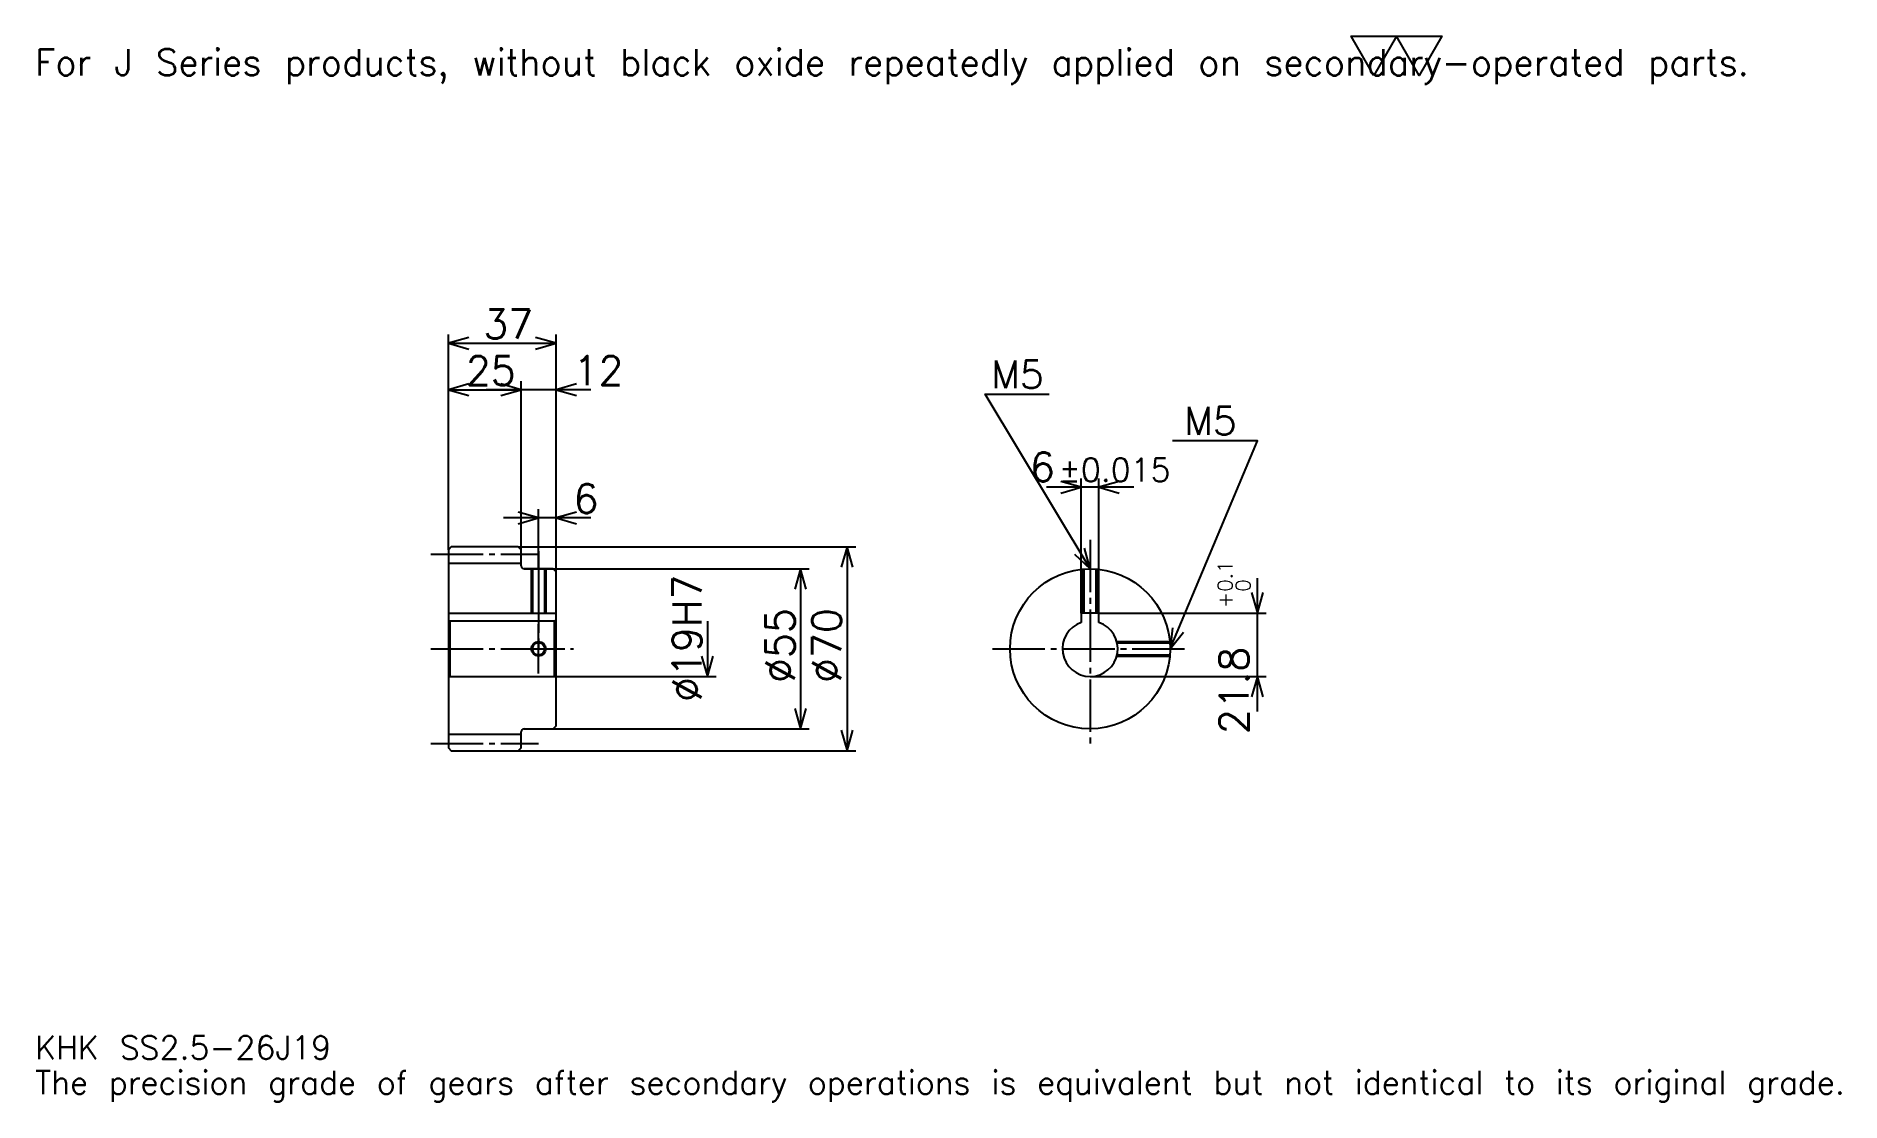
# Model space of a CAD drawing. Extents: x 20 to 641, y 7 to 374.
import ezdxf

# ---------------------------------------------------------------- set-up
doc = ezdxf.new("R2010")
doc.units = 0
doc.linetypes.add('DASHDOT', pattern=[24, 18, -2, 2, -2])
doc.layers.get('0').update_dxf_attribs({"linetype": 'CONTINUOUS'})
doc.layers.add('DASHDOT', color=6, linetype='DASHDOT')
doc.styles.add('KANJI', font='TXT', dxfattribs={"bigfont": 'BIGFONT'})

msp = doc.modelspace()

# ---------------------------------------------------------------- linework, layer by layer
at = {"color": 5}
for p, q in [((162, 198), (162, 271)), ((162, 268), (199, 268)), ((199, 198), (199, 271)), ((187, 198), (187, 255)), ((162, 252), (187, 252)), ((211, 252), (175, 252)), ((397.5, 218.5), (367.5, 218.5)), ((379.5, 175.300003), (379.5, 221.5)), ((385.5, 175.300003), (385.5, 221.5)), ((193, 198), (193, 211)), ((211, 208), (181, 208)), ((162, 197), (162, 198)), ((186, 198), (199, 198)), ((187, 197), (187, 198)), ((193, 190.5), (193, 198)), ((193, 190.5), (193, 198)), ((199, 198), (302, 198)), ((199, 189.5), (199, 198)), ((299, 198), (299, 128)), ((188, 190.5), (199, 190.5)), ((199, 190.5), (286, 190.5)), ((283, 190.5), (283, 135.5)), ((440, 141.5), (440, 187.300003)), ((385.5, 175.300003), (443, 175.300003)), ((251, 172.5), (251, 153.5)), ((199, 153.5), (254, 153.5)), ((382.5, 153.5), (443, 153.5)), ((188, 135.5), (199, 135.5)), ((199, 135.5), (286, 135.5)), ((186, 128), (199, 128)), ((199, 128), (302, 128))]:
    msp.add_line(p, q, dxfattribs=at)
at = {"color": 4}
for p, q in [((162, 192.375), (187, 192.375)), ((162, 175.300003), (199, 175.300003)), ((162.5, 172.5), (162.5, 153.5)), ((198.5, 172.5), (199, 173)), ((198.5, 153.5), (199, 153)), ((162, 133.625), (187, 133.625))]:
    msp.add_line(p, q, dxfattribs=at)
at = {"color": 7}
msp.add_lwpolyline([(480, 360), (472.200012, 373.519989), (503.399994, 373.519989), (495.600006, 360), (487.799988, 373.519989), (480, 360)], dxfattribs=at)
at = {"color": 5}
for points in [[(169, 270), (162, 268), (169, 266)], [(192, 266), (199, 268), (192, 270)], [(169, 254), (162, 252), (169, 250)], [(180, 250), (187, 252), (180, 254)], [(180, 250), (187, 252), (180, 254)], [(206, 254), (199, 252), (206, 250)], [(382.5, 190.5), (346.5, 250.5), (368.5, 250.5)], [(410, 163), (440, 234.5), (410.799988, 234.5)], [(372.5, 216.5), (379.5, 218.5), (372.5, 220.5)], [(392.5, 220.5), (385.5, 218.5), (392.5, 216.5)], [(186, 206), (193, 208), (186, 210)], [(206, 210), (199, 208), (206, 206)], [(301, 191), (299, 198), (297, 191)], [(377.183533, 195.47345), (382.5, 190.5), (380.613525, 197.531433)], [(285, 183.5), (283, 190.5), (281, 183.5)], [(438, 182.300003), (440, 175.300003), (442, 182.300003)], [(410.864075, 170.228653), (410, 163), (414.552551, 168.68103)], [(249, 160.5), (251, 153.5), (253, 160.5)], [(442, 146.5), (440, 153.5), (438, 146.5)], [(281, 142.5), (283, 135.5), (285, 142.5)], [(297, 135), (299, 128), (301, 135)]]:
    msp.add_lwpolyline(points, dxfattribs=at)
at = {"color": 4}
for points in [[(187, 191.5), (187, 197), (186, 198), (163, 198), (162, 197), (162, 153)], [(188, 135.5), (198, 135.5), (199, 136.5), (199, 189.5), (198, 190.5), (188, 190.5)], [(190.5, 190.5), (190.5, 175.300003)], [(190.934998, 190.5), (190.934998, 175.300003)], [(195.065002, 190.5), (195.065002, 175.300003)], [(195.5, 190.5), (195.5, 175.300003)], [(380, 175.300003), (380, 190.386124)], [(380.434998, 175.300003), (380.434998, 190.422363)], [(384.565002, 175.300003), (384.565002, 190.422363)], [(385, 175.300003), (385, 190.386124)], [(385.5, 172.013885), (385.5, 175.300003), (379.5, 175.300003), (379.5, 172.013885)], [(162, 153), (162.5, 153.5), (198.5, 153.5), (198.5, 172.5), (162.5, 172.5), (162, 173)], [(391.665161, 165.5), (409.886108, 165.5)], [(391.772858, 165.065002), (409.922363, 165.065002)], [(391.665161, 160.5), (409.886108, 160.5)], [(391.772858, 160.934998), (409.922363, 160.934998)], [(162, 153), (162, 129), (163, 128), (186, 128), (187, 129), (187, 134.5)]]:
    msp.add_lwpolyline(points, dxfattribs=at)
for centre, radius in [((382.5, 163), 27.5), ((193, 163), 2.065)]:
    msp.add_circle(centre, radius, dxfattribs=at)
at = {"color": 7}
msp.add_circle((193, 163), 2.5, dxfattribs=at)
at = {"color": 4}
for centre, radius, start, end in [((188, 191.5), 1, 180, 270), ((382.5, 163), 9.5, 108.408480326, 71.591519674), ((188, 134.5), 1, 90, 180)]:
    msp.add_arc(centre, radius, start, end, dxfattribs=at)
at = {"layer": 'DASHDOT', "color": 7}
for p, q in [((382.5, 200.5), (382.5, 129.5)), ((156, 195.5), (193, 195.5)), ((193, 190.5), (193, 163)), ((156, 163), (205, 163)), ((349, 163), (416, 163)), ((156, 130.5), (193, 130.5))]:
    msp.add_line(p, q, dxfattribs=at)
for points in [[(193, 196.5), (193, 169.300003)], [(193, 154.5), (193, 171.5)], [(184.5, 163), (201.5, 163)]]:
    msp.add_lwpolyline(points, dxfattribs=at)

# ---------------------------------------------------------------- texts
at = {"color": 7, "style": 'KANJI'}
for s, height, p in [('For J Series products, without black oxide repeatedly applied on secondary-operated parts.', 9, (20, 360)), ('37', 10, (174, 269.600006)), ('25', 10, (168, 253.600006)), ('12', 10, (205, 253.600006)), ('M5', 9.6, (348.5, 252.5)), ('M5', 9.6, (414.799988, 236.5)), ('6', 10, (361.858032, 220.5)), ('%%p0.015', 8, (371.756775, 220.5)), ('6', 10, (205, 209.600006)), ('KHK SS2.5-26J19', 8, (20, 22)), ('The precision grade of gears after secondary operations is equivalent but not identical to its original grade.', 8, (20, 10))]:
    msp.add_text(s, height=height, dxfattribs=at).set_placement(p)
for s, height, p in [('%%c19H7', 10, (249, 144.75)), ('0.1', 5, (431.399994, 182.590378)), ('0', 5, (437.600006, 182.590378)), ('+', 5, (431.399994, 176.990372)), ('%%c55', 10, (281, 151.25)), ('%%c70', 10, (297, 151.25)), ('21.8', 10, (437, 133.706421))]:
    msp.add_text(s, height=height, rotation=90, dxfattribs=at).set_placement(p)

doc.saveas('drawing.dxf')
